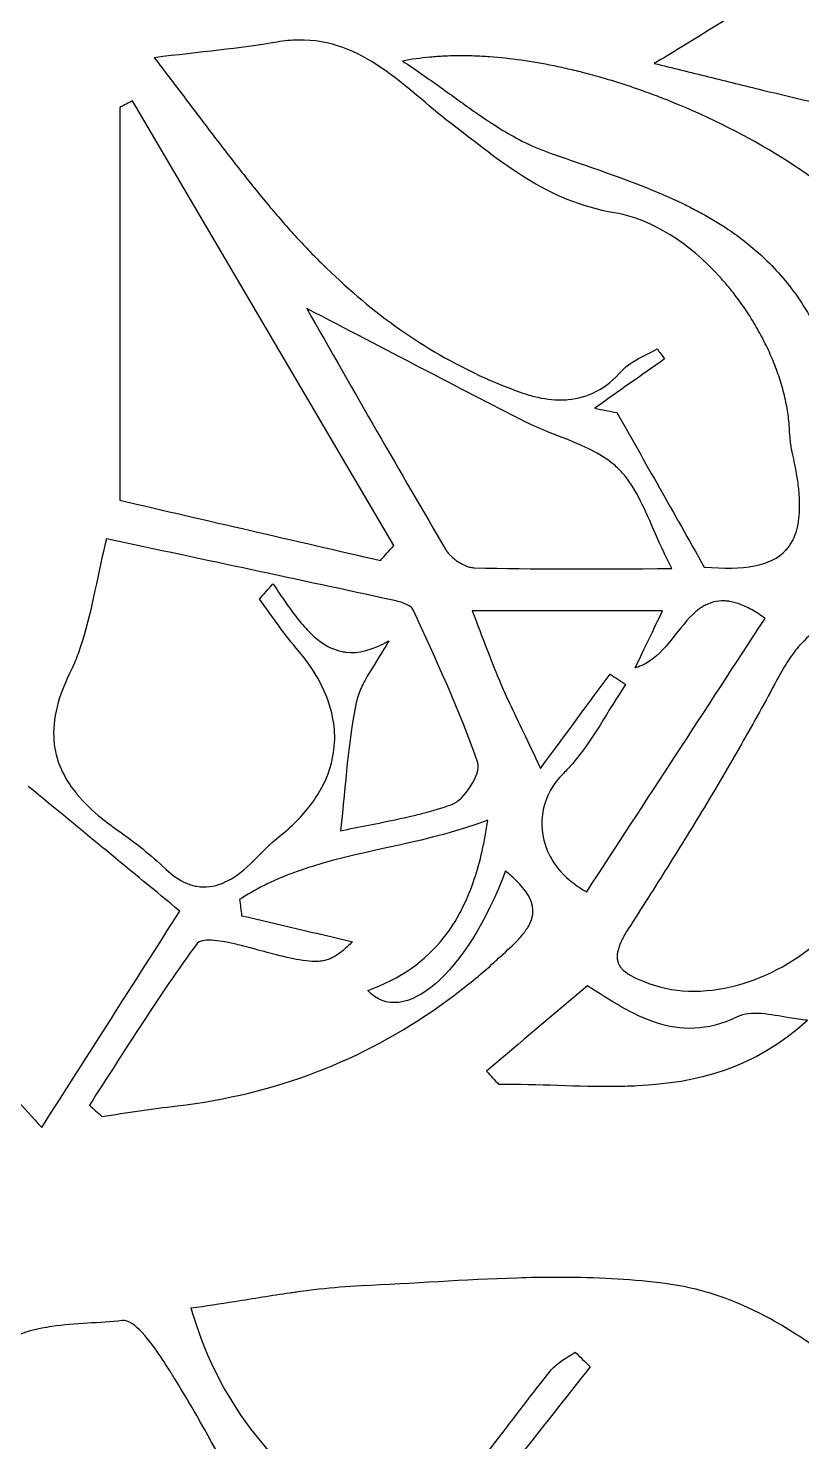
# Model space of a CAD drawing. Extents: x 0 to 430, y 0 to 430.
# Drawn here: x 300.1 to 330.7, y 180.9 to 236.8 of the extents above; entities that cross this region are included whole.
import ezdxf

# ---------------------------------------------------------------- set-up
doc = ezdxf.new("R2010")
doc.units = 0
doc.layers.add('Calque_1', color=7, linetype='CONTINUOUS')

msp = doc.modelspace()

# ---------------------------------------------------------------- linework, layer by layer
at = {"layer": 'Calque_1', "color": 7}
for points in [[(310.73992, 236.3681), (310.7394, 236.3681), (310.73839, 236.36779)], [(305.04729, 235.66761), (305.04729, 235.6671)], [(317.1034, 235.74267), (317.10183, 235.74302)], [(324.8228, 235.43909), (324.8228, 235.43858)], [(303.6887, 233.70543), (303.6887, 218.16942), (303.6887, 218.16891)], [(314.51543, 216.38194), (314.51543, 216.38246), (304.18324, 233.96174)], [(307.33395, 232.66108), (307.33395, 232.66056)], [(319.47999, 232.42947), (319.47999, 232.42895)], [(308.44448, 231.22396), (308.44448, 231.22344)], [(309.00413, 230.52064), (309.00413, 230.52012)], [(309.57206, 229.82766), (309.57206, 229.82714)], [(311.14924, 228.06136), (311.14924, 228.06084)], [(327.39783, 227.01776), (327.39783, 227.01828)], [(329.90984, 226.959), (329.90984, 226.95848)], [(327.88926, 226.44054), (327.88926, 226.44105), (327.88926, 226.44157)], [(328.344, 225.82921), (328.344, 225.82972)], [(328.75794, 225.18997), (328.75794, 225.19049)], [(329.1264, 224.52903), (329.1264, 224.52954)], [(329.44628, 223.85361), (329.44628, 223.85413), (329.44628, 223.85465)], [(329.58633, 223.51255), (329.58633, 223.51307), (329.58633, 223.51359)], [(329.71293, 223.17045), (329.71293, 223.17097)], [(329.92272, 222.48574), (329.92272, 222.48626)], [(330.00542, 222.14468), (330.00542, 222.14519), (330.00542, 222.14571)], [(322.46843, 221.8093), (322.46843, 221.80878)], [(330.12221, 221.47082), (330.12221, 221.47133)], [(330.15581, 221.13854), (330.15581, 221.13905)], [(330.19091, 220.63469), (330.19091, 220.63521)], [(330.40691, 219.4637), (330.40691, 219.46422), (330.40691, 219.46474)], [(323.95456, 218.7178), (323.95456, 218.71832)], [(330.50561, 218.84927), (330.50561, 218.84979), (330.50561, 218.8503)], [(330.55931, 218.29272), (330.55931, 218.29323), (330.55931, 218.29375)], [(330.56731, 217.79197), (330.56731, 217.79249), (330.56731, 217.79301)], [(330.49131, 217.14291), (330.49131, 217.14343)], [(330.52851, 217.346), (330.52851, 217.34652), (330.52851, 217.34704)], [(303.15841, 216.64708), (303.15841, 216.64759), (303.15541, 216.64759)], [(303.15878, 216.64704), (303.15841, 216.64708)], [(330.12431, 216.31661), (330.12431, 216.31713)], [(316.67242, 216.08379), (316.67242, 216.08328)], [(330.01371, 216.18793), (330.01371, 216.18845)], [(326.79529, 215.52958), (326.79529, 215.52906)], [(309.20542, 214.26532), (309.20542, 214.26584)], [(310.1816, 214.22088), (310.1816, 214.22036)], [(327.57094, 214.19146), (327.56985, 214.19149)], [(310.62912, 213.60024), (310.62912, 213.59973)], [(315.2857, 213.84), (315.2857, 213.84052)], [(325.1504, 213.80128), (325.1504, 213.80179), (317.62063, 213.80179), (317.62063, 213.80128)], [(310.86063, 213.31086), (310.86063, 213.31034)], [(330.65059, 212.51875), (330.65059, 212.51823)], [(330.18241, 211.93119), (330.18241, 211.93067)], [(330.4108, 212.23866), (330.4108, 212.23814)], [(329.96485, 211.59581), (329.96485, 211.59529)], [(329.75813, 211.23045), (329.75813, 211.22994)], [(319.09237, 210.15344), (319.09237, 210.15292)], [(329.06672, 209.94991), (329.06672, 209.94939)], [(321.22557, 207.37066), (321.22557, 207.37015)], [(327.62598, 207.4188), (327.62598, 207.41828)], [(311.34037, 206.27253), (311.34037, 206.27304)], [(311.49076, 206.4968), (311.49076, 206.49732)], [(311.62614, 206.72366), (311.62614, 206.72418)], [(318.2347, 205.51603), (318.23501, 205.51617)], [(318.23501, 205.51669), (318.23501, 205.51617)], [(318.23601, 205.51669), (318.23501, 205.51669)], [(320.59049, 204.32485), (320.59049, 204.32434)], [(320.74345, 204.01376), (320.74345, 204.01324)], [(318.93854, 203.51822), (318.93854, 203.5177)], [(325.35377, 203.6826), (325.35377, 203.68208)], [(320.01423, 201.79584), (320.01423, 201.79636)], [(320.02323, 201.96741), (320.02323, 201.96793)], [(308.50333, 201.74534), (308.50333, 201.74482)], [(319.90417, 201.43979), (319.90417, 201.44031)], [(323.79106, 201.2228), (323.79106, 201.22228)], [(316.49218, 200.8698), (316.49218, 200.87032)], [(319.66492, 201.05842), (319.66492, 201.05894)], [(323.53113, 200.76649), (323.53113, 200.76598)], [(323.64636, 200.98405), (323.64636, 200.98353)], [(323.35543, 200.07354), (323.35543, 200.07303)], [(323.35843, 200.22337), (323.35843, 200.22237)], [(323.44583, 200.56806), (323.44583, 200.56754)], [(318.57713, 199.97735), (318.57713, 199.97787)], [(323.37813, 199.93763), (323.37813, 199.93712)], [(323.42563, 199.81361), (323.42563, 199.81309)], [(323.49793, 199.69992), (323.49793, 199.69941)], [(323.59303, 199.59502), (323.59303, 199.5945)], [(320.92426, 187.44584), (320.92373, 187.44546)], [(303.78682, 185.73344), (303.78627, 185.73342)], [(305.88493, 183.39299), (305.88493, 183.39351)]]:
    msp.add_lwpolyline(points, dxfattribs=at)
for points in [[(311.07529, 225.75199)], [(300.0656, 206.85556)], [(322.17637, 198.96979)]]:
    msp.add_lwpolyline(points, close=True, dxfattribs=at)
for points in [[(215, 429.85545), (333.66139, 429.85544), (429.85545, 333.66137), (429.85545, 214.99998)], [(331.60844, 239.45591), (329.68891, 238.48856), (327.85215, 237.27915), (325.8429, 236.05249)], [(316.78245, 233.07011), (314.92465, 234.49143), (313.30638, 236.41629), (310.73992, 236.3681)], [(309.91157, 236.28669), (308.40797, 236.02443), (306.8808, 235.89624), (305.04729, 235.66761)], [(310.73839, 236.36779), (310.47328, 236.36279), (310.19827, 236.33659), (309.91157, 236.28669)], [(325.8429, 236.05249), (325.50802, 235.84804), (325.16848, 235.64349), (324.8228, 235.43909)], [(305.04729, 235.6671), (305.44546, 235.15094), (305.83167, 234.64245), (306.21103, 234.14161)], [(315.951, 235.68922), (315.57789, 235.65472), (315.21612, 235.60372), (314.86735, 235.5347)], [(314.86735, 235.5347), (315.12905, 235.36546), (315.38358, 235.19319), (315.63268, 235.02052)], [(316.5184, 235.72852), (316.32647, 235.71952), (316.13756, 235.70652), (315.951, 235.68922)], [(317.10183, 235.74302), (316.90501, 235.74223), (316.71033, 235.73702), (316.5184, 235.72852)], [(317.70024, 235.73367), (317.49897, 235.74067), (317.30022, 235.74377), (317.1034, 235.74267)], [(318.30952, 235.70007), (318.10447, 235.71497), (317.90133, 235.72647), (317.70024, 235.73367)], [(319.56061, 235.56571), (319.13746, 235.62531), (318.71976, 235.67027), (318.30952, 235.70007)], [(320.84476, 235.34454), (320.41246, 235.43234), (319.98378, 235.50613), (319.56061, 235.56571)], [(321.49537, 235.20242), (321.27775, 235.25302), (321.06085, 235.30062), (320.84476, 235.34454)], [(324.8228, 235.43858), (325.53879, 235.26813), (326.25242, 235.09291), (326.96532, 234.91665)], [(315.63268, 235.02052), (315.88179, 234.84786), (316.12499, 234.67438), (316.36441, 234.50221)], [(322.15011, 235.04068), (321.93138, 235.09788), (321.71302, 235.15179), (321.49537, 235.20242)], [(324.12467, 234.44071), (323.46692, 234.66794), (322.80665, 234.86899), (322.15011, 235.04068)], [(326.96532, 234.91665), (327.67818, 234.74036), (328.39004, 234.56337), (329.10214, 234.39006)], [(316.36441, 234.50221), (316.84334, 234.15778), (317.30559, 233.81764), (317.76329, 233.49865)], [(324.78094, 234.20455), (324.56258, 234.28605), (324.34382, 234.365), (324.12467, 234.44071)], [(325.43415, 233.95185), (325.21708, 234.03895), (324.9993, 234.12306), (324.78094, 234.20455)], [(329.10214, 234.39006), (330.52647, 234.04349), (331.95115, 233.71163), (333.38612, 233.42991)], [(304.18324, 233.96174), (304.01869, 233.87624), (303.85327, 233.79096), (303.6887, 233.70543)], [(306.21103, 234.14161), (306.59039, 233.64078), (306.96353, 233.14722), (307.33395, 232.66108)], [(325.81395, 233.79424), (325.68762, 233.84704), (325.56104, 233.90095), (325.43415, 233.95185)], [(326.08319, 233.6821), (325.99379, 233.7205), (325.90368, 233.7568), (325.81395, 233.79424)], [(330.37802, 231.38354), (329.04981, 232.25686), (327.59116, 233.03449), (326.08319, 233.6821)], [(323.25337, 229.53441), (320.55083, 229.98484), (318.75685, 231.55942), (316.78245, 233.07011)], [(317.76329, 233.49865), (318.33543, 233.09992), (318.89994, 232.73342), (319.47999, 232.42947)], [(307.33395, 232.66056), (307.70439, 232.17443), (308.07309, 231.69601), (308.44448, 231.22396)], [(319.47999, 232.42895), (319.82789, 232.24668), (320.18169, 232.08669), (320.54555, 231.95611)], [(320.54555, 231.95611), (321.07222, 231.76714), (321.60142, 231.58547), (322.12892, 231.40266)], [(322.12892, 231.40266), (323.4475, 230.94567), (324.75446, 230.48283), (325.97932, 229.88802)], [(330.93872, 231.00372), (330.75463, 231.13223), (330.56767, 231.25884), (330.37802, 231.38354)], [(308.44448, 231.22344), (308.63014, 230.98747), (308.81638, 230.75321), (309.00413, 230.52064)], [(309.00413, 230.52012), (309.19182, 230.28764), (309.38105, 230.05682), (309.57206, 229.82766)], [(309.57206, 229.82714), (309.74155, 229.62383), (309.91311, 229.42277), (310.08625, 229.22408)], [(325.97932, 229.88802), (326.14103, 229.80952), (326.29865, 229.72441), (326.45734, 229.64101)], [(310.08625, 229.22408), (310.2595, 229.02528), (310.43465, 228.8283), (310.61179, 228.63445)], [(327.39783, 227.01828), (326.21046, 228.31922), (324.75295, 229.28447), (323.25337, 229.53441)], [(326.45734, 229.64101), (326.53914, 229.59801), (326.62292, 229.55831), (326.70383, 229.51388)], [(326.70383, 229.51388), (327.06049, 229.31814), (327.40823, 229.10824), (327.74562, 228.88085)], [(310.61179, 228.63445), (310.78874, 228.44079), (310.96818, 228.24975), (311.14924, 228.06136)], [(327.74562, 228.88085), (327.97052, 228.72926), (328.19063, 228.56945), (328.40555, 228.40129)], [(311.14924, 228.06084), (311.3304, 227.87236), (311.51362, 227.68665), (311.69907, 227.50377)], [(328.40555, 228.40129), (328.62047, 228.23311), (328.8301, 228.05579), (329.03393, 227.86902)], [(311.69907, 227.50377), (313.49448, 225.73328), (315.49946, 224.23552), (317.80618, 223.15261)], [(329.03393, 227.86902), (329.08483, 227.82242), (329.13413, 227.77322), (329.1843, 227.72536)], [(329.1843, 227.72536), (329.43549, 227.48561), (329.67843, 227.23215), (329.90984, 226.959)], [(327.88926, 226.44157), (327.73139, 226.63993), (327.56737, 226.83201), (327.39783, 227.01776)], [(329.90984, 226.95848), (330.37262, 226.41215), (330.7941, 225.79496), (331.16454, 225.09141)], [(328.344, 225.82972), (328.19922, 226.03836), (328.04701, 226.24228), (327.88926, 226.44054)], [(328.75794, 225.19049), (328.6274, 225.40742), (328.48886, 225.62046), (328.344, 225.82921)], [(315.57218, 223.41208), (314.15353, 224.14959), (312.67586, 224.92129), (311.07529, 225.75199)], [(311.07534, 225.75194), (312.99966, 222.39854), (314.76032, 219.289), (316.58042, 216.21454)], [(329.1264, 224.52954), (329.01152, 224.75245), (328.88846, 224.97304), (328.75794, 225.18997)], [(323.5583, 223.3105), (323.89665, 223.69665), (324.46741, 223.88022), (324.93133, 224.15644)], [(324.93133, 224.15644), (325.02943, 224.02364), (325.12802, 223.89133), (325.22639, 223.75853)], [(329.44628, 223.85465), (329.34838, 224.08133), (329.24128, 224.30612), (329.1264, 224.52903)], [(325.22639, 223.75853), (324.30707, 223.10874), (323.38781, 222.45882), (322.46843, 221.8093)], [(329.58633, 223.51359), (329.54193, 223.62723), (329.49513, 223.7405), (329.44628, 223.85361)], [(319.71404, 221.27681), (318.3499, 221.97131), (316.99082, 222.67457), (315.57218, 223.41208)], [(317.80618, 223.15261), (317.81118, 223.15061), (317.81618, 223.14761), (317.82118, 223.14561)], [(317.82118, 223.14561), (317.89318, 223.11191), (317.9635, 223.07571), (318.03616, 223.04277)], [(318.03616, 223.04277), (318.10816, 223.01017), (318.18263, 222.98057), (318.25526, 222.94877)], [(321.41319, 222.14881), (322.18742, 222.21831), (322.90835, 222.56841), (323.5583, 223.3105)], [(329.71293, 223.17097), (329.67323, 223.28486), (329.63073, 223.39892), (329.58633, 223.51255)], [(329.92272, 222.48626), (329.86272, 222.71384), (329.79254, 222.94223), (329.71293, 223.17045)], [(318.25526, 222.94877), (318.66756, 222.76805), (319.08727, 222.59743), (319.51925, 222.44389)], [(319.51925, 222.44389), (319.61315, 222.41049), (319.70639, 222.37979), (319.79934, 222.35139)], [(330.00542, 222.14571), (329.98052, 222.25884), (329.95272, 222.37204), (329.92272, 222.48574)], [(319.79934, 222.35139), (319.89224, 222.32299), (319.98492, 222.29699), (320.07686, 222.27389)], [(320.07686, 222.27389), (320.4445, 222.18129), (320.80354, 222.13214), (321.15276, 222.13591)], [(321.15276, 222.13591), (321.24006, 222.13691), (321.32718, 222.14091), (321.41319, 222.14881)], [(330.12221, 221.47133), (330.09411, 221.69364), (330.05501, 221.91842), (330.00542, 222.14468)], [(322.46843, 221.80878), (322.76082, 221.75078), (323.05297, 221.69263), (323.34539, 221.63463)], [(323.34539, 221.63463), (324.45315, 219.67418), (325.56093, 217.714), (326.79529, 215.52958)], [(330.15581, 221.13905), (330.14781, 221.2488), (330.13621, 221.35967), (330.12221, 221.47082)], [(320.66488, 220.85565), (320.33991, 220.98574), (320.01871, 221.1217), (319.71404, 221.27681)], [(322.11286, 220.26033), (321.64923, 220.47777), (321.15253, 220.66047), (320.66488, 220.85565)], [(330.19091, 220.63521), (330.17661, 220.80282), (330.16841, 220.97147), (330.15581, 221.13854)], [(322.9836, 219.76527), (322.71619, 219.95497), (322.42195, 220.1154), (322.11286, 220.26033)], [(330.21881, 220.38458), (330.20721, 220.46728), (330.19811, 220.55097), (330.19091, 220.63469)], [(330.26431, 220.13808), (330.24521, 220.21918), (330.23051, 220.30171), (330.21881, 220.38458)], [(323.17842, 219.61696), (323.11522, 219.66816), (323.05033, 219.71792), (322.9836, 219.76527)], [(330.35681, 219.69987), (330.32721, 219.8439), (330.30001, 219.98549), (330.26431, 220.13808)], [(330.40691, 219.46474), (330.39291, 219.53964), (330.37271, 219.62251), (330.35681, 219.69987)], [(323.36188, 219.45677), (323.30268, 219.51227), (323.24157, 219.56573), (323.17842, 219.61696)], [(323.6771, 219.1126), (323.5789, 219.23589), (323.47478, 219.35086), (323.36188, 219.45677)], [(323.90086, 218.79892), (323.82936, 218.90816), (323.75568, 219.0139), (323.6771, 219.1126)], [(330.50561, 218.8503), (330.48021, 219.04508), (330.44711, 219.2494), (330.40691, 219.4637)], [(323.95456, 218.71832), (323.93706, 218.74602), (323.91856, 218.77182), (323.90086, 218.79892)], [(325.2072, 216.09781), (324.72389, 217.12433), (324.39229, 218.01974), (323.95456, 218.7178)], [(330.55931, 218.29375), (330.54901, 218.46952), (330.53091, 218.65457), (330.50561, 218.84927)], [(303.6887, 218.16891), (307.16562, 217.36543), (310.57761, 216.57765), (313.98936, 215.78921)], [(330.56731, 217.79301), (330.57231, 217.95035), (330.57031, 218.11702), (330.55931, 218.29272)], [(330.52851, 217.34704), (330.54911, 217.48655), (330.56211, 217.6347), (330.56731, 217.79197)], [(330.38121, 216.77498), (330.40371, 216.83208), (330.42381, 216.89197), (330.44221, 216.95326)], [(330.44221, 216.95326), (330.46051, 217.01436), (330.47701, 217.07752), (330.49131, 217.14291)], [(330.49131, 217.14343), (330.50561, 217.20863), (330.51811, 217.27645), (330.52851, 217.346)], [(303.15841, 216.64708), (302.81025, 215.31366), (302.6144, 213.89825), (302.20033, 212.58841)], [(303.15541, 216.64759), (303.15641, 216.64737), (303.15741, 216.6473), (303.15841, 216.64708)], [(308.91038, 215.41817), (307.04668, 215.81696), (305.14252, 216.22298), (303.15878, 216.64704)], [(313.98936, 215.78921), (314.16462, 215.98684), (314.34014, 216.18431), (314.51543, 216.38194)], [(330.01371, 216.18845), (330.05251, 216.22935), (330.08971, 216.27185), (330.12431, 216.31661)], [(330.12431, 216.31713), (330.15891, 216.36183), (330.19151, 216.40853), (330.22201, 216.45717)], [(330.22201, 216.45717), (330.25261, 216.50607), (330.28131, 216.5577), (330.30781, 216.61065)], [(330.30781, 216.61065), (330.33431, 216.66335), (330.35891, 216.71821), (330.38121, 216.77498)], [(316.58042, 216.21454), (316.60632, 216.17074), (316.63722, 216.12704), (316.67242, 216.08379)], [(316.67242, 216.08328), (316.68932, 216.06258), (316.71002, 216.04318), (316.72872, 216.02278)], [(316.72872, 216.02278), (316.73672, 216.01478), (316.74352, 216.00618), (316.75142, 215.99798)], [(316.75142, 215.99798), (316.76462, 215.98438), (316.77572, 215.96998), (316.78962, 215.95668)], [(316.78962, 215.95668), (316.83222, 215.91548), (316.87782, 215.87528), (316.92603, 215.83731)], [(316.92603, 215.83731), (316.97423, 215.79941), (317.02503, 215.76311), (317.07695, 215.72982)], [(317.07695, 215.72982), (317.18115, 215.66302), (317.29095, 215.60675), (317.3994, 215.56652)], [(325.51777, 215.46632), (325.40686, 215.68162), (325.30388, 215.89247), (325.2072, 216.09781)], [(326.79529, 215.52906), (328.37623, 215.39446), (329.43033, 215.57306), (330.01371, 216.18793)], [(314.42271, 214.23065), (312.59933, 214.62706), (310.77508, 215.01913), (308.91038, 215.41817)], [(317.3994, 215.56652), (317.4536, 215.54642), (317.50709, 215.53042), (317.55961, 215.51902)], [(317.55961, 215.51902), (317.61191, 215.50762), (317.66322, 215.50082), (317.71203, 215.49942)], [(317.71203, 215.49942), (320.0533, 215.43292), (322.39725, 215.46632), (325.51777, 215.46632)], [(429.85545, 215.00007), (429.85545, 96.33865), (333.66142, 0.14454), (215, 0.14453)], [(309.20542, 214.26584), (309.38404, 214.46521), (309.56266, 214.66438), (309.74131, 214.86373)], [(309.74131, 214.86373), (309.88868, 214.65021), (310.03441, 214.43374), (310.1816, 214.22088)], [(310.66013, 212.32745), (310.13355, 212.9376), (309.6882, 213.61745), (309.20542, 214.26532)], [(310.1816, 214.22036), (310.32868, 214.00762), (310.47709, 213.79881), (310.62912, 213.60024)], [(314.93274, 214.09216), (314.76815, 214.15406), (314.57735, 214.19715), (314.42271, 214.23065)], [(315.05006, 214.04206), (315.01316, 214.06006), (314.97386, 214.07666), (314.93274, 214.09216)], [(326.89392, 214.04939), (326.84332, 214.02539), (326.79432, 213.99839), (326.74612, 213.96929)], [(327.17761, 214.14909), (327.07891, 214.12479), (326.98391, 214.09209), (326.89392, 214.04939)], [(327.56985, 214.19149), (327.4305, 214.19549), (327.30066, 214.17929), (327.17761, 214.14909)], [(327.76472, 214.17436), (327.69812, 214.18436), (327.63376, 214.18956), (327.57094, 214.19146)], [(327.96988, 214.13306), (327.89938, 214.15106), (327.83119, 214.16476), (327.76472, 214.17436)], [(328.18795, 214.06536), (328.11315, 214.09236), (328.04037, 214.11496), (327.96988, 214.13306)], [(328.41893, 213.97026), (328.33953, 214.00676), (328.26278, 214.03836), (328.18795, 214.06536)], [(310.62912, 213.59973), (310.70512, 213.50053), (310.78247, 213.40401), (310.86063, 213.31086)], [(315.2857, 213.84052), (315.2483, 213.92232), (315.16073, 213.9881), (315.05006, 214.04206)], [(317.8416, 207.78559), (317.12992, 209.85295), (316.19787, 211.84648), (315.2857, 213.84)], [(317.62063, 213.80128), (318.0397, 212.72568), (318.37493, 211.78647), (318.76992, 210.87277)], [(322.14852, 202.68826), (324.49299, 206.28205), (326.85464, 209.9023), (329.20236, 213.50155)], [(324.06778, 211.55077), (324.48328, 212.41496), (324.75707, 212.9833), (325.1504, 213.80128)], [(326.46913, 213.76822), (325.78225, 213.18496), (325.29404, 212.15888), (324.48529, 211.71667)], [(326.60452, 213.87519), (326.55842, 213.84149), (326.51342, 213.80589), (326.46913, 213.76822)], [(326.74612, 213.96929), (326.69782, 213.94009), (326.65072, 213.90899), (326.60452, 213.87519)], [(328.66441, 213.84572), (328.58011, 213.89222), (328.49836, 213.93372), (328.41893, 213.97026)], [(329.20236, 213.50155), (329.01237, 213.63826), (328.83324, 213.75253), (328.66441, 213.84572)], [(310.86063, 213.31034), (310.93873, 213.21724), (311.0184, 213.12752), (311.09936, 213.04214)], [(311.09936, 213.04214), (311.2615, 212.87119), (311.43006, 212.71759), (311.60733, 212.5879)], [(331.43815, 213.20863), (331.15777, 213.01364), (330.89583, 212.78569), (330.65059, 212.51875)], [(302.20033, 212.58841), (302.13133, 212.37012), (302.05635, 212.15504), (301.97348, 211.94349)], [(311.60733, 212.5879), (311.87327, 212.39336), (312.15907, 212.25262), (312.47345, 212.18896)], [(312.63259, 212.16366), (313.11863, 212.10746), (313.67196, 212.23276), (314.32191, 212.61635)], [(314.32191, 212.61635), (314.25931, 212.50195), (314.19514, 212.39062), (314.13019, 212.282)], [(330.65059, 212.51823), (330.56889, 212.42933), (330.48872, 212.33637), (330.4108, 212.23866)], [(301.97348, 211.94349), (301.89058, 211.73178), (301.79981, 211.52399), (301.69958, 211.32079)], [(312.1024, 209.59377), (311.92211, 210.49946), (311.44234, 211.42056), (310.66013, 212.32745)], [(312.47345, 212.18896), (312.52585, 212.17836), (312.57859, 212.16986), (312.63259, 212.16366)], [(314.13019, 212.282), (313.86952, 211.84624), (313.59838, 211.45229), (313.38605, 211.06295)], [(330.18241, 211.93067), (330.10821, 211.82372), (330.03544, 211.7124), (329.96485, 211.59581)], [(330.4108, 212.23814), (330.3328, 212.14034), (330.25671, 212.03824), (330.18241, 211.93119)], [(301.69958, 211.32079), (301.1737, 210.25463), (300.99447, 209.33607), (301.09498, 208.52148)], [(320.32435, 207.5691), (321.41229, 209.04363), (322.24245, 210.16901), (323.0725, 211.29394)], [(323.0725, 211.29394), (323.27795, 211.15966), (323.48355, 211.02514), (323.689, 210.89086)], [(324.24193, 211.60397), (324.18543, 211.58337), (324.12755, 211.56537), (324.06778, 211.55077)], [(324.40679, 211.67377), (324.35319, 211.64777), (324.29847, 211.62457), (324.24193, 211.60397)], [(324.44809, 211.69597), (324.43429, 211.68897), (324.42069, 211.68057), (324.40679, 211.67377)], [(324.48529, 211.71667), (324.47289, 211.70967), (324.46069, 211.70247), (324.44809, 211.69597)], [(329.96485, 211.59529), (329.89415, 211.47857), (329.82525, 211.35724), (329.75813, 211.23045)], [(313.38605, 211.06295), (313.27987, 210.86828), (313.18856, 210.67448), (313.12043, 210.47746)], [(318.76992, 210.87277), (318.87319, 210.63403), (318.97968, 210.3971), (319.09237, 210.15344)], [(323.689, 210.89086), (322.9822, 209.85209), (322.39826, 208.68695), (321.58784, 207.75462)], [(329.75813, 211.22994), (329.53133, 210.80143), (329.30058, 210.37488), (329.06672, 209.94991)], [(313.03673, 210.17877), (312.70788, 208.62294), (312.62953, 207.01427), (312.40938, 205.09691)], [(313.12043, 210.47746), (313.08633, 210.37896), (313.05803, 210.27965), (313.03673, 210.17877)], [(319.09237, 210.15292), (319.43035, 209.4222), (319.82077, 208.63289), (320.32435, 207.5691)], [(312.1443, 209.34727), (312.1329, 209.42937), (312.1189, 209.51144), (312.1024, 209.59377)], [(329.06672, 209.94939), (328.59885, 209.09932), (328.11755, 208.25646), (327.62598, 207.4188)], [(312.1831, 208.85687), (312.1801, 209.01959), (312.1672, 209.18316), (312.1443, 209.34727)], [(301.09498, 208.52148), (301.11168, 208.38571), (301.13638, 208.25325), (301.16838, 208.12305)], [(311.74706, 206.9531), (312.01175, 207.49063), (312.15645, 208.04684), (312.1801, 208.61347)], [(312.1801, 208.61347), (312.1831, 208.69437), (312.1841, 208.77551), (312.1831, 208.85687)], [(301.16838, 208.12305), (301.26438, 207.73225), (301.42722, 207.36574), (301.6495, 207.01769)], [(317.20547, 206.41875), (317.46693, 206.6802), (317.70918, 207.06599), (317.8106, 207.38355)], [(317.8106, 207.38355), (317.8612, 207.54239), (317.8765, 207.68427), (317.8416, 207.78559)], [(321.22557, 207.37015), (320.39642, 206.56355), (320.1497, 205.37691), (320.59049, 204.32485)], [(321.58784, 207.75462), (321.47209, 207.62143), (321.35159, 207.49332), (321.22557, 207.37066)], [(327.62598, 207.41828), (327.38021, 206.99952), (327.13187, 206.58226), (326.88131, 206.16616)], [(306.06008, 201.92614), (304.13169, 203.51205), (302.23468, 205.07193), (300.0656, 206.85556)], [(301.6495, 207.01769), (301.7236, 206.90173), (301.80449, 206.78814), (301.89133, 206.67611)], [(311.62614, 206.72418), (311.66884, 206.80018), (311.70924, 206.87632), (311.74706, 206.9531)], [(301.89133, 206.67611), (302.15194, 206.33987), (302.46815, 206.02053), (302.83287, 205.71234)], [(311.17553, 206.05135), (311.23283, 206.12465), (311.28793, 206.19831), (311.34037, 206.27253)], [(311.34037, 206.27304), (311.39277, 206.34724), (311.44321, 206.42173), (311.49076, 206.4968)], [(311.49076, 206.49732), (311.53826, 206.57242), (311.58346, 206.64778), (311.62614, 206.72366)], [(316.90936, 206.18674), (316.94166, 206.20444), (316.97466, 206.22534), (317.00756, 206.24874)], [(317.00756, 206.24874), (317.07346, 206.29574), (317.14014, 206.35344), (317.20547, 206.41875)], [(302.83287, 205.71234), (303.07587, 205.50704), (303.33998, 205.3062), (303.623, 205.10928)], [(309.87897, 204.78476), (310.39882, 205.18693), (310.83115, 205.61081), (311.17553, 206.05135)], [(313.52041, 205.32635), (314.07794, 205.43673), (314.63685, 205.5454), (315.18853, 205.67413)], [(315.18853, 205.67413), (315.37226, 205.71703), (315.55546, 205.76243), (315.73733, 205.81056)], [(315.73733, 205.81056), (315.91918, 205.85876), (316.10002, 205.90996), (316.27941, 205.96507)], [(316.27941, 205.96507), (316.45898, 206.02017), (316.63728, 206.07916), (316.81376, 206.14284)], [(316.81376, 206.14284), (316.84496, 206.15414), (316.87706, 206.16904), (316.90936, 206.18674)], [(326.88131, 206.16616), (326.63059, 205.74982), (326.37799, 205.33472), (326.12323, 204.92076)], [(303.623, 205.10928), (304.28279, 204.65038), (304.91771, 204.14188), (305.50146, 203.58999)], [(318.23501, 205.51617), (315.91138, 204.63864), (313.51556, 204.38475), (311.30314, 203.69561)], [(312.40938, 205.09691), (312.77762, 205.17871), (313.14873, 205.25273), (313.52041, 205.32635)], [(318.13342, 204.89385), (318.17042, 205.09685), (318.20412, 205.30433), (318.2347, 205.51603)], [(318.23501, 205.51617), (318.23538, 205.51631), (318.2357, 205.51655), (318.23601, 205.51669)], [(308.70901, 203.6577), (309.1157, 204.01514), (309.45304, 204.45549), (309.87897, 204.78476)], [(318.01197, 204.2975), (318.05587, 204.49191), (318.09637, 204.69067), (318.13342, 204.89385)], [(326.12323, 204.92076), (325.86854, 204.50693), (325.61176, 204.09433), (325.35377, 203.6826)], [(317.70347, 203.18387), (317.82158, 203.53735), (317.92405, 203.90867), (318.01197, 204.2975)], [(320.59049, 204.32434), (320.63459, 204.21928), (320.68559, 204.11561), (320.74345, 204.01376)], [(320.74345, 204.01324), (320.91725, 203.70741), (321.15382, 203.41842), (321.45605, 203.16007)], [(305.50146, 203.58999), (305.77991, 203.3267), (306.05412, 203.14186), (306.32569, 203.02724)], [(306.72979, 202.90684), (307.40154, 202.79038), (308.05715, 203.08493), (308.70901, 203.6577)], [(311.30314, 203.69561), (310.90081, 203.57029), (310.50476, 203.43076), (310.11614, 203.27031)], [(318.93854, 203.5177), (317.41526, 199.42672), (314.88325, 197.28155), (313.48823, 198.79034)], [(319.34111, 203.15132), (319.22061, 203.26971), (319.08584, 203.39153), (318.93854, 203.51822)], [(325.35377, 203.68208), (324.83783, 202.85873), (324.3157, 202.03949), (323.79106, 201.2228)], [(306.32569, 203.02724), (306.39339, 202.99864), (306.46089, 202.97434), (306.52826, 202.95434)], [(306.52826, 202.95434), (306.59566, 202.93444), (306.66277, 202.91844), (306.72979, 202.90684)], [(309.53889, 203.01296), (309.34858, 202.92156), (309.16051, 202.82411), (308.97459, 202.71996)], [(310.11614, 203.27031), (309.92161, 203.19001), (309.72942, 203.10445), (309.53889, 203.01296)], [(316.49218, 200.87032), (317.01335, 201.52817), (317.40822, 202.30023), (317.70347, 203.18387)], [(320.02323, 201.96793), (320.01103, 202.36427), (319.76283, 202.73703), (319.34111, 203.15132)], [(321.45605, 203.16007), (321.49965, 203.12277), (321.54975, 203.08847), (321.5961, 203.05258)], [(321.5961, 203.05258), (321.76389, 202.92241), (321.94429, 202.7986), (322.14852, 202.68826)], [(308.97459, 202.71996), (308.78854, 202.61574), (308.60499, 202.50523), (308.42373, 202.38665)], [(308.42373, 202.38665), (308.45053, 202.17279), (308.47673, 201.95921), (308.50333, 201.74534)], [(300.59789, 193.37059), (302.46852, 196.30092), (304.2485, 199.08825), (306.06008, 201.92614)], [(319.90417, 201.44031), (319.96177, 201.56255), (319.99807, 201.68046), (320.01423, 201.79584)], [(320.01423, 201.79636), (320.02223, 201.85396), (320.02543, 201.91096), (320.02323, 201.96741)], [(308.50333, 201.74482), (309.97825, 201.39887), (311.45298, 201.05288), (312.88909, 200.71595)], [(319.72902, 201.15044), (319.73962, 201.16534), (319.75072, 201.18014), (319.76052, 201.19484)], [(319.76052, 201.19484), (319.77352, 201.21394), (319.78952, 201.23434), (319.80132, 201.25324)], [(319.80132, 201.25324), (319.84102, 201.31664), (319.87532, 201.37871), (319.90417, 201.43979)], [(323.79106, 201.22228), (323.73766, 201.13918), (323.68956, 201.05994), (323.64636, 200.98405)], [(306.74321, 200.64449), (305.21858, 198.59148), (303.88002, 196.40024), (302.48199, 194.25315)], [(308.20567, 200.63209), (307.59202, 200.7704), (306.90752, 200.8658), (306.74321, 200.64449)], [(308.77357, 200.48998), (308.60657, 200.53548), (308.41022, 200.58598), (308.20567, 200.63209)], [(312.88909, 200.71595), (312.75888, 200.58987), (312.64104, 200.47949), (312.52944, 200.3847)], [(313.48823, 198.79034), (314.78556, 199.25273), (315.76256, 199.94897), (316.49218, 200.8698)], [(318.57713, 199.97787), (318.81671, 200.19389), (319.05323, 200.41536), (319.28767, 200.64294)], [(319.28767, 200.64294), (319.43719, 200.78809), (319.56276, 200.9262), (319.66492, 201.05842)], [(319.66492, 201.05894), (319.68902, 201.09004), (319.70742, 201.11994), (319.72902, 201.15044)], [(323.53113, 200.76598), (323.49783, 200.69688), (323.46963, 200.63098), (323.44583, 200.56806)], [(323.64636, 200.98353), (323.60316, 200.90763), (323.56446, 200.83565), (323.53113, 200.76649)], [(324.60641, 199.06533), (326.87302, 198.21682), (329.84138, 199.22232), (331.65507, 201.05798)], [(309.7234, 200.23573), (309.44318, 200.30813), (309.12862, 200.3932), (308.77357, 200.48998)], [(310.77708, 199.99596), (310.48752, 200.04686), (310.14374, 200.12717), (309.7234, 200.23573)], [(312.20593, 200.14596), (312.15283, 200.11376), (312.09893, 200.08496), (312.04469, 200.06016)], [(312.52944, 200.3847), (312.41789, 200.29), (312.31221, 200.21038), (312.20593, 200.14596)], [(323.35843, 200.22237), (323.35343, 200.17027), (323.35243, 200.12097), (323.35543, 200.07354)], [(323.35543, 200.07303), (323.35843, 200.02583), (323.36623, 199.98073), (323.37813, 199.93763)], [(323.38843, 200.38719), (323.37413, 200.32979), (323.36383, 200.27551), (323.35843, 200.22337)], [(323.44583, 200.56754), (323.42203, 200.50444), (323.40293, 200.44453), (323.38843, 200.38719)], [(311.29074, 199.93396), (311.13913, 199.94096), (310.97012, 199.96206), (310.77708, 199.99596)], [(311.50571, 199.93396), (311.43781, 199.93096), (311.36654, 199.92996), (311.29074, 199.93396)], [(311.70002, 199.95466), (311.63822, 199.94426), (311.57366, 199.93736), (311.50571, 199.93396)], [(311.87779, 199.99656), (311.82059, 199.97896), (311.76177, 199.96516), (311.70002, 199.95466)], [(312.04469, 200.06016), (311.99049, 200.03536), (311.93489, 200.01416), (311.87779, 199.99656)], [(317.85055, 199.3469), (318.06306, 199.52439), (318.27291, 199.70791), (318.48153, 199.89415)], [(318.48153, 199.89415), (318.51313, 199.92245), (318.54553, 199.94895), (318.57713, 199.97735)], [(323.37813, 199.93712), (323.39003, 199.89402), (323.40573, 199.85302), (323.42563, 199.81361)], [(323.42563, 199.81309), (323.44573, 199.77369), (323.47013, 199.73619), (323.49793, 199.69992)], [(323.49793, 199.69941), (323.52583, 199.66321), (323.55753, 199.62861), (323.59303, 199.59502)], [(323.59303, 199.5945), (323.80637, 199.39249), (324.15445, 199.23445), (324.60641, 199.06533)], [(317.10847, 198.75107), (317.3584, 198.94378), (317.60589, 199.14256), (317.85055, 199.3469)], [(322.17637, 198.9698), (320.838, 197.83786), (319.51443, 196.71906), (318.19109, 195.59998)], [(328.0959, 197.73989), (325.69512, 196.59648), (323.96252, 197.85153), (322.17637, 198.96979)], [(316.35039, 198.19038), (316.60571, 198.3715), (316.85844, 198.55828), (317.10847, 198.75107)], [(305.95049, 194.22628), (309.83754, 194.68468), (313.28638, 196.01703), (316.35039, 198.19038)], [(329.05398, 197.87115), (328.70198, 197.89605), (328.37318, 197.87194), (328.0959, 197.73989)], [(330.1516, 197.70888), (329.78108, 197.77258), (329.40598, 197.84631), (329.05398, 197.87115)], [(324.14524, 195.02743), (326.4821, 195.14211), (328.76897, 195.68215), (330.87765, 197.61228)], [(330.87765, 197.61228), (330.64322, 197.62828), (330.39862, 197.66648), (330.1516, 197.70888)], [(298.5122, 195.66503), (299.18292, 194.92373), (299.87589, 194.16847), (300.59789, 193.37059)], [(318.19109, 195.59998), (318.34836, 195.42577), (318.50562, 195.25147), (318.66289, 195.07753)], [(318.66289, 195.07753), (320.22057, 195.10213), (321.80019, 194.98223), (323.36441, 195.00363)], [(323.36441, 195.00363), (323.62513, 195.00763), (323.88558, 195.01463), (324.14524, 195.02743)], [(302.48199, 194.25315), (302.64632, 194.10547), (302.81055, 193.95772), (302.97496, 193.80977)], [(302.97496, 193.80977), (303.47071, 193.87977), (303.96625, 193.95487), (304.46171, 194.02681)], [(304.46171, 194.02681), (304.95735, 194.09881), (305.45324, 194.16762), (305.95049, 194.22628)], [(319.3843, 187.41806), (317.32804, 187.35516), (315.26125, 187.19824), (313.21412, 187.108)], [(320.92373, 187.44546), (320.41147, 187.44446), (319.89836, 187.43386), (319.3843, 187.41806)], [(321.69166, 187.44084), (321.43615, 187.44484), (321.1804, 187.44584), (320.92426, 187.44584)], [(325.49192, 187.16334), (324.23869, 187.3423), (322.96925, 187.42188), (321.69166, 187.44084)], [(310.41533, 186.82227), (309.69431, 186.71849), (308.96766, 186.60032), (308.22786, 186.48224)], [(310.63702, 186.85427), (310.56332, 186.84397), (310.48917, 186.83287), (310.41533, 186.82227)], [(310.74193, 186.86977), (310.70703, 186.86477), (310.67193, 186.85917), (310.63702, 186.85427)], [(311.56822, 186.97364), (311.29366, 186.94244), (311.01773, 186.90754), (310.74193, 186.86977)], [(313.21412, 187.108), (312.66545, 187.0838), (312.11771, 187.0362), (311.56822, 186.97364)], [(326.7978, 186.88687), (326.37116, 187.00662), (325.93634, 187.09985), (325.49192, 187.16334)], [(327.43134, 186.68791), (327.22208, 186.76061), (327.01113, 186.82699), (326.7978, 186.88687)], [(329.26483, 185.87969), (328.66933, 186.19683), (328.05907, 186.46999), (327.43134, 186.68791)], [(308.22786, 186.48224), (307.66017, 186.39164), (307.08496, 186.3022), (306.49981, 186.22179)], [(306.49981, 186.22179), (307.51131, 182.75817), (309.40203, 180.35828), (311.91033, 178.40263)], [(303.78627, 185.73342), (302.90502, 185.63632), (301.92098, 185.63742), (300.99214, 185.50036)], [(305.40583, 184.15369), (304.88045, 184.95602), (304.2482, 185.7843), (303.78682, 185.73344)], [(330.43738, 185.19033), (330.05225, 185.43715), (329.66181, 185.66827), (329.26483, 185.87969)], [(300.59836, 185.43266), (299.68817, 185.25115), (298.85552, 184.89735), (298.2569, 184.133)], [(300.99214, 185.50036), (300.85945, 185.48076), (300.72835, 185.45856), (300.59836, 185.43266)], [(332.13701, 183.98368), (331.58051, 184.41396), (331.01504, 184.82011), (330.43738, 185.19033)], [(320.74855, 183.78732), (320.98649, 184.08431), (321.37532, 184.26052), (321.69422, 184.4927)], [(321.69422, 184.4927), (321.89036, 184.29826), (322.08639, 184.10371), (322.28282, 183.90927)], [(305.70814, 183.67413), (305.60974, 183.832), (305.51619, 183.98514), (305.40583, 184.15369)], [(322.28282, 183.90927), (320.31418, 181.41595), (318.34579, 178.92259), (316.32712, 176.36555)], [(305.76814, 183.57903), (305.74914, 183.60953), (305.72764, 183.64283), (305.70814, 183.67413)], [(305.88493, 183.39351), (305.85053, 183.44921), (305.80503, 183.51952), (305.76814, 183.57903)], [(306.72519, 181.98016), (306.45214, 182.45534), (306.17295, 182.92711), (305.88493, 183.39299)], [(316.30799, 178.17164), (317.87398, 179.96868), (319.25696, 181.9241), (320.74855, 183.78732)], [(309.11004, 177.65588), (308.311, 179.09472), (307.54466, 180.55401), (306.72519, 181.98016)]]:
    msp.add_open_spline(points, degree=3, dxfattribs=at)

doc.saveas('drawing.dxf')
